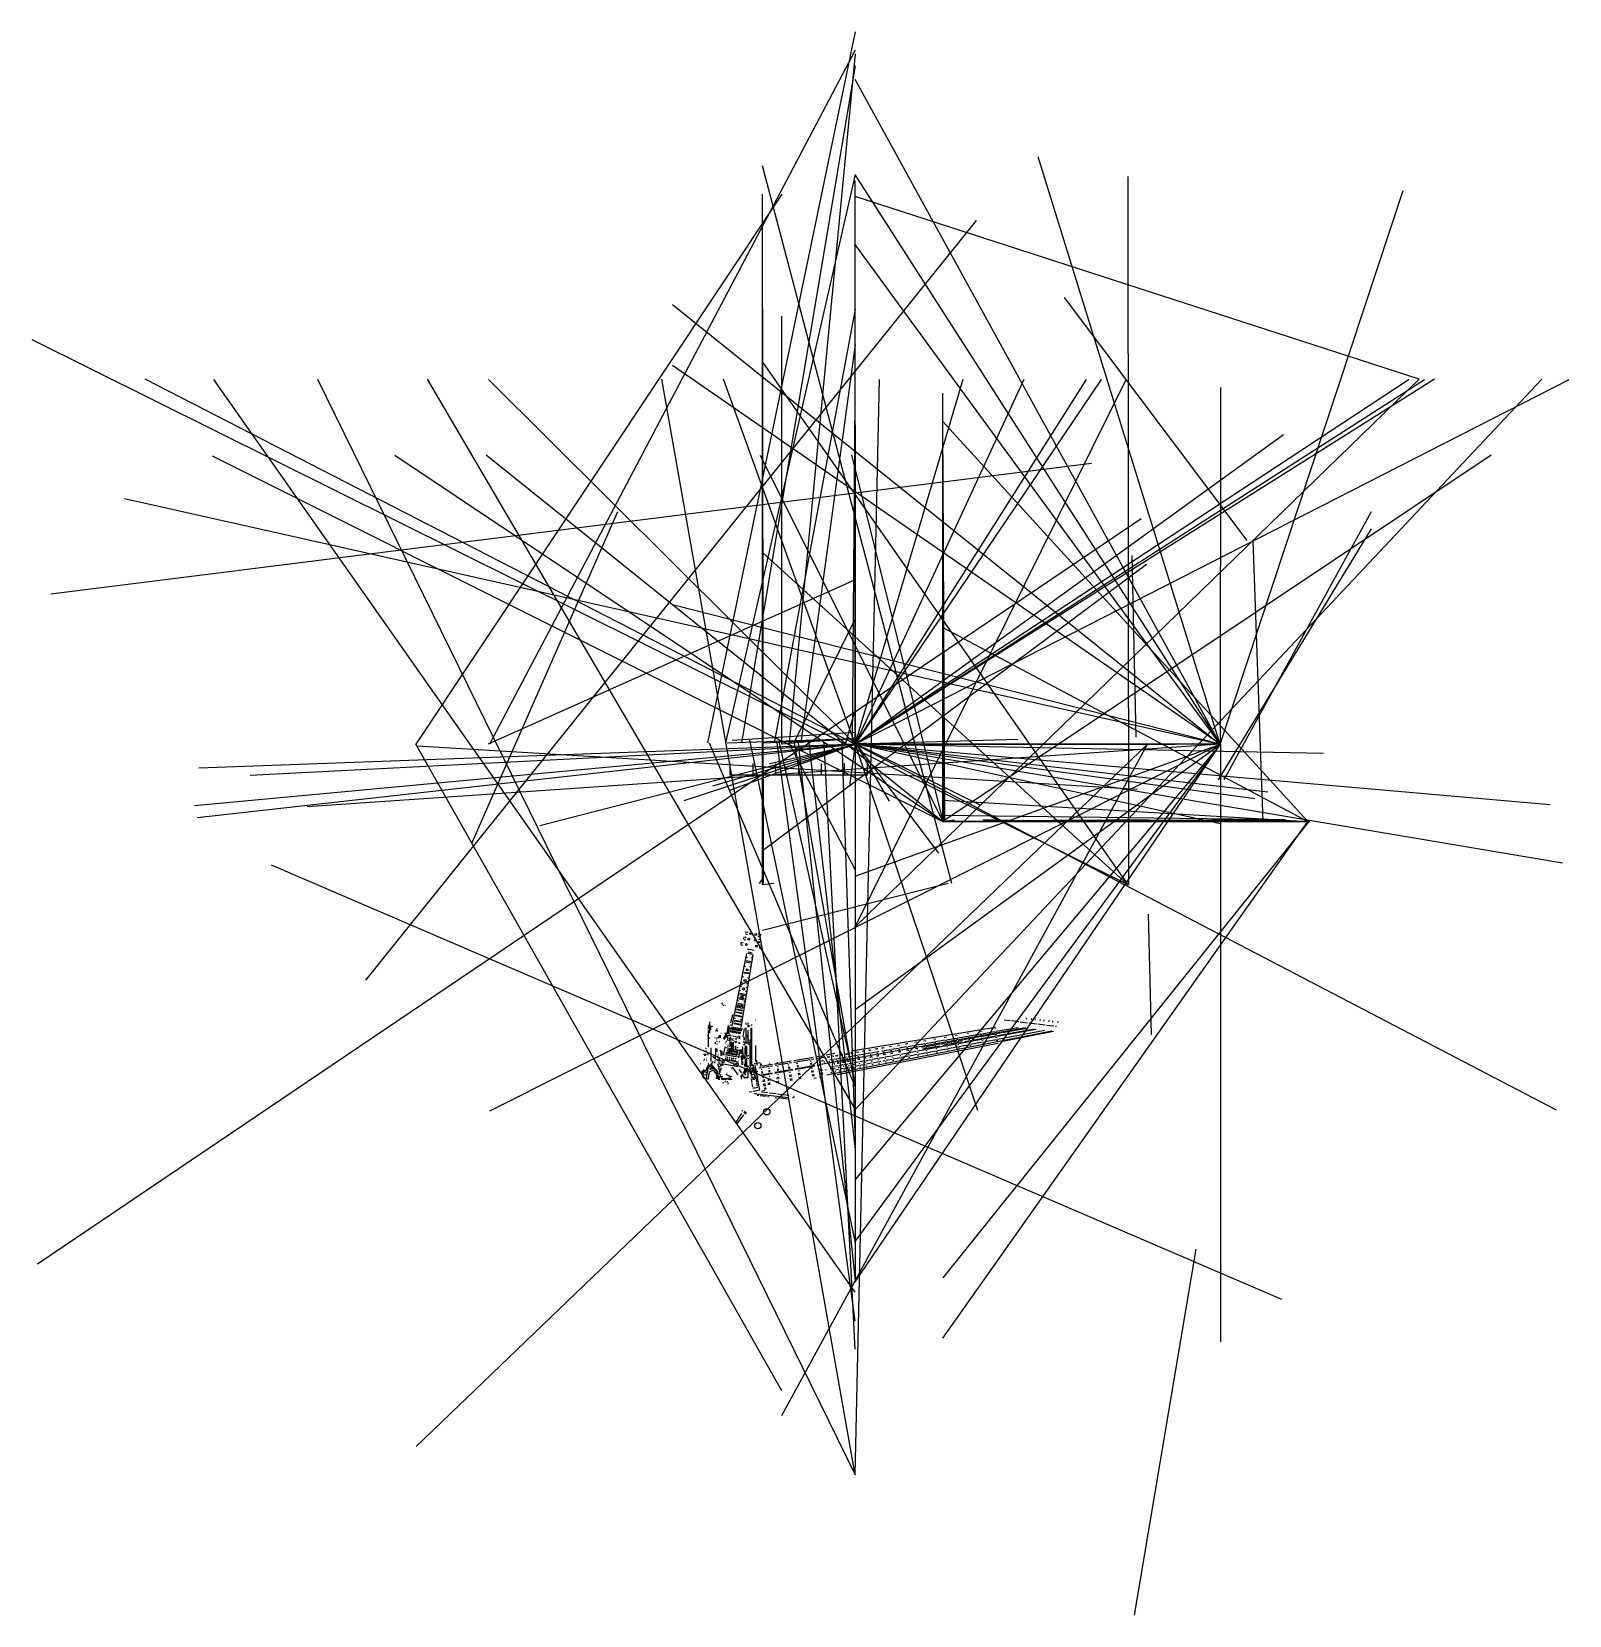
# Model space of a CAD drawing. Header units: metres. Extents: x -61 to 73, y -47 to 92.
import ezdxf

# ---------------------------------------------------------------- set-up
doc = ezdxf.new("R2010")
doc.units = ezdxf.units.M

msp = doc.modelspace()

# ---------------------------------------------------------------- linework, layer by layer
at = {"layer": 'MCD_Layer_0'}
for p, q in [((10.9375, 92.125), (-1.984375, 29.810547)), ((10.9375, 90.503906), (-21.105469, 29.6875)), ((10.9375, 90.1875), (5.164062, 29.810547)), ((10.9375, 89.125), (0.984375, 29.810547)), ((42.896484, 29.6875), (10.9375, 87.923828)), ((26.9375, 81.191406), (42.886719, 29.6875)), ((10.9375, 79.625), (-0.433594, 29.810547)), ((19.404297, 17.5), (2.8125, 80.375)), ((10.9375, 79.548828), (42.914062, 29.6875)), ((34.8125, 79.447266), (34.873047, 17.375)), ((4.5, 77.902344), (-27.544922, 29.6875)), ((2.898438, 17.5), (2.8125, 77.875)), ((10.9375, 29.6875), (10.9375, 79.070312)), ((42.916016, 29.6875), (58.9375, 78.201172)), ((2.8125, 17.375), (2.8125, 76.5625)), ((60.320312, 61.666016), (10.9375, 77.6875)), ((-31.935547, 9.035156), (21.5625, 75.587891)), ((42.898438, 29.6875), (10.9375, 73.490234)), ((10.9375, 29.6875), (10.9375, 70.6875)), ((-5.0625, 68.230469), (42.882812, 29.6875)), ((45.255859, 47.541016), (29.253906, 68.837891)), ((10.9375, 67.8125), (3.84375, 29.810547)), ((4.5, 29.6875), (4.5, 67.197266)), ((-61.1875, 65.150391), (34.875, 17.375)), ((10.9375, 64.6875), (6.171875, 29.810547)), ((42.914062, 29.6875), (-5.0625, 62.880859)), ((2.8125, 63.162109), (34.808594, 17.375)), ((10.9375, 29.6875), (-51.246094, 61.685547)), ((10.9375, -18.3125), (-45.234375, 61.642578)), ((-36.158203, 61.673828), (10.9375, -34.3125)), ((-26.564453, 61.671875), (10.9375, -2.3125)), ((-21.179688, 61.660156), (10.9375, 29.6875)), ((10.9375, -34.3125), (-6.007812, 61.6875)), ((10.9375, 29.6875), (-0.605469, 61.669922)), ((71.074219, 61.667969), (10.9375, -2.3125)), ((10.9375, 29.6875), (20.378906, 61.667969)), ((61.673828, 61.666016), (10.9375, 29.6875)), ((60.320312, 61.666016), (10.9375, 13.6875)), ((10.9375, 29.6875), (73.480469, 61.664062)), ((10.9375, 29.6875), (60.798828, 61.664062)), ((32.486328, 61.664062), (10.9375, 29.6875)), ((25.710938, 61.662109), (10.9375, 29.6875)), ((10.9375, -34.3125), (13.054688, 61.65625)), ((10.9375, 13.6875), (34.677734, 61.646484)), ((59.451172, 61.646484), (10.9375, 29.6875)), ((31.179688, 61.636719), (10.9375, 29.6875)), ((10.693359, 29.810547), (10.9375, 59.9375)), ((18.625, 22.9375), (18.625, 60.449219)), ((18.625, 22.9375), (18.625, 60.447266)), ((42.9375, 60.960938), (42.916016, 29.6875)), ((10.9375, 29.6875), (10.9375, 57.691406)), ((10.9375, 57.691406), (10.9375, 29.6875)), ((18.625, 57.957031), (50.580078, 22.9375)), ((10.9375, 29.6875), (48.449219, 56.818359)), ((31.630859, 54.287109), (-59.498047, 42.855469)), ((-45.375, 54.949219), (18.625, 22.9375)), ((-29.375, 55.035156), (18.625, 22.9375)), ((-21.375, 55.056641), (18.625, 22.9375)), ((2.625, 55.009766), (18.625, 22.9375)), ((10.625, 55.042969), (18.625, 22.9375)), ((18.625, 22.9375), (18.625, 55.054688)), ((18.625, 55.054688), (18.625, 22.9375)), ((18.625, 22.9375), (18.625, 55.052734)), ((18.625, 55.052734), (18.625, 22.9375)), ((66.625, 55.033203), (18.625, 22.9375)), ((18.625, 22.9375), (18.625, 55.011719)), ((18.625, 54.992188), (18.625, 22.9375)), ((18.625, 22.9375), (18.625, 54.953125)), ((18.625, 54.90625), (18.625, 22.9375)), ((18.625, 54.90625), (18.626953, 22.9375)), ((18.625, 22.9375), (18.625, 52.9375)), ((18.625, 52.9375), (18.75, 22.9375)), ((18.75, 22.9375), (18.625, 52.9375)), ((18.625, 22.9375), (18.625, 52.4375)), ((18.625, 52.4375), (18.75, 22.9375)), ((18.75, 22.9375), (18.625, 52.4375)), ((-53.0625, 51.236328), (42.914062, 29.6875)), ((-9.882812, 50.056641), (-22.646484, 21.052734)), ((18.625, 22.9375), (18.625, 50.941406)), ((18.625, 50.941406), (18.625, 22.9375)), ((56.136719, 50.068359), (43.224609, 26.564453)), ((-60.6875, -15.833984), (35.984375, 49.480469)), ((56.136719, 48.568359), (42.734375, 26.564453)), ((45.755859, 47.537109), (46.628906, 22.9375)), ((2.8125, 46.505859), (34.810547, 17.375)), ((35.537109, 30.314453), (35.1875, 46.220703)), ((2.8125, 20.375), (36.458984, 45.474609)), ((2.8125, 17.375), (2.8125, 45.378906)), ((10.9375, 44.09375), (-21.197266, 29.6875)), ((42.910156, 29.6875), (-5.0625, 41.917969)), ((18.625, 42.9375), (18.75, 22.9375)), ((10.9375, 40.6875), (5.566406, 29.810547)), ((10.9375, 29.6875), (10.9375, 40.3125)), ((18.625, 39.9375), (50.576172, 22.9375)), ((18.625, 22.9375), (18.625, 38.9375)), ((18.75, 22.9375), (18.625, 38.9375)), ((10.128906, 29.810547), (10.9375, 32.6875)), ((0.173828, 30.060547), (10.9375, 30.75)), ((10.9375, 29.6875), (10.9375, 30.6875)), ((10.9375, 30.6875), (11.046875, 29.6875)), ((10.9375, 30.6875), (10.9375, 29.6875)), ((18.625, 30.9375), (18.75, 22.9375)), ((11.060547, 29.6875), (-46.9375, 24.308594)), ((11.060547, 29.6875), (-46.6875, 23.244141)), ((11.060547, 29.6875), (-46.5625, 27.595703)), ((-42.0625, 26.980469), (11.060547, 29.6875)), ((42.910156, 29.6875), (-37.0625, 24.214844)), ((4.5, -26.957031), (-27.542969, 29.6875)), ((-27.5, -31.818359), (36.533203, 29.6875)), ((-27.412109, 29.541016), (35.667969, 25.755859)), ((-21.0625, -2.421875), (42.908203, 29.6875)), ((11.060547, 29.6875), (-16.6875, 22.560547)), ((11.060547, 29.6875), (-4.0625, 24.722656)), ((-1.861328, 29.810547), (10.9375, -0.3125)), ((11.060547, 29.6875), (-1.5625, 26.015625)), ((-0.283203, 29.810547), (10.9375, 30.1875)), ((10.9375, 29.6875), (-0.0625, 25.640625)), ((1.675781, 30.060547), (10.9375, -14)), ((2.945312, 29.810547), (10.9375, 30.1875)), ((3.4375, 28.003906), (11.060547, 29.6875)), ((10.9375, -20.8125), (4.107422, 29.810547)), ((10.9375, 0.0625), (4.310547, 29.810547)), ((5.5, 29.796875), (4.5, 29.6875)), ((4.5, 29.691406), (4.5, 29.6875)), ((4.5, 29.689453), (4.5, 29.6875)), ((4.5, -29.103516), (36.533203, 29.6875)), ((5.130859, 29.810547), (10.9375, 30.1875)), ((5.130859, 29.810547), (10.9375, 18.6875)), ((10.9375, -0.3125), (5.628906, 29.810547)), ((5.947266, 29.810547), (10.9375, -17.3125)), ((6.890625, 29.810547), (10.9375, -5.8125)), ((10.9375, -23.3125), (8.230469, 29.810547)), ((10.9375, -4.3125), (9.787109, 29.810547)), ((10.9375, 29.6875), (10.4375, 26.039062)), ((10.9375, 30.1875), (10.9375, 29.6875)), ((11.9375, 29.796875), (10.9375, 29.6875)), ((10.9375, 29.6875), (11.9375, 29.796875)), ((10.9375, 29.691406), (10.9375, 29.6875)), ((10.9375, 29.6875), (10.9375, 29.691406)), ((10.9375, 29.689453), (10.9375, 29.6875)), ((42.898438, 29.6875), (10.9375, 29.689453)), ((42.908203, 29.6875), (10.9375, 29.689453)), ((42.892578, 29.6875), (10.9375, 29.689453)), ((10.9375, 29.6875), (10.9375, -17.3125)), ((10.9375, 29.6875), (10.9375, 29.6875)), ((10.9375, 29.6875), (10.941406, 29.6875)), ((10.9375, 29.6875), (72.320312, -2.349609)), ((10.9375, 29.6875), (21.636719, -2.359375)), ((10.9375, 29.6875), (10.939453, 29.6875)), ((38.941406, 29.6875), (10.9375, 29.6875)), ((11.9375, 29.6875), (10.9375, 29.6875)), ((11.4375, 29.6875), (10.9375, 29.6875)), ((11.046875, 29.6875), (10.9375, 29.6875)), ((10.941406, 29.6875), (10.9375, 29.6875)), ((10.939453, 29.6875), (10.9375, 29.6875)), ((10.9375, 29.6875), (38.941406, 29.6875)), ((10.9375, 29.6875), (11.9375, 29.6875)), ((10.9375, -13.861328), (42.921875, 29.6875)), ((10.9375, 18.144531), (42.919922, 29.6875)), ((10.9375, 29.6875), (10.9375, 18.6875)), ((10.9375, 29.6875), (10.9375, -16.841797)), ((42.919922, 29.6875), (10.9375, -8.445312)), ((10.9375, 6.462891), (42.927734, 29.6875)), ((10.9375, -17.408203), (42.923828, 29.6875)), ((45.9375, 24.921875), (11.060547, 29.6875)), ((71.8125, 24.384766), (11.060547, 29.6875)), ((42.9375, 22.728516), (11.060547, 29.6875)), ((18.25, 20.166016), (11.060547, 29.6875)), ((11.060547, 29.6875), (11.4375, 29.6875)), ((21.9375, 24.316406), (11.060547, 29.6875)), ((47.0625, 25.482422), (11.060547, 29.6875)), ((72.875, 19.279297), (11.060547, 29.6875)), ((51.9375, 28.878906), (11.060547, 29.6875)), ((13.9375, 24.697266), (11.060547, 29.6875)), ((25.1875, 30.121094), (11.0625, 29.6875)), ((42.929688, 29.6875), (42.9375, -22.671875)), ((42.931641, 29.6875), (42.9375, 5.835938)), ((0, 27), (0, 28)), ((2, 27), (2, 28)), ((4, 27), (4, 28)), ((6, 27), (6, 28)), ((8, 27), (8, 28)), ((10, 27), (10, 28)), ((12, 27), (12, 28)), ((12, 27), (0, 27)), ((18.625, 22.9375), (18.625, 26.4375)), ((18.625, 24.78125), (50.580078, 22.9375)), ((18.625, 22.9375), (18.625, 23.9375)), ((18.625, 23.9375), (18.734375, 22.9375)), ((18.625, 23.9375), (18.625, 22.9375)), ((48.625, 23.0625), (18.625, 23.4375)), ((18.625, 23.4375), (18.625, 22.9375)), ((18.625, 23.0625), (18.625, 22.9375)), ((48.125, 23.0625), (18.625, 22.9375)), ((18.625, 22.9375), (30.625, 23.0625)), ((18.625, 22.9375), (48.125, 23.0625)), ((18.625, 22.9375), (48.625, 23.0625)), ((36.625, 23.0625), (18.625, 22.9375)), ((18.625, 22.9375), (38.625, 23.0625)), ((19.625, 23.046875), (18.625, 22.9375)), ((18.625, 22.9375), (19.625, 23.046875)), ((18.625, 22.941406), (18.625, 22.9375)), ((18.625, 22.9375), (18.625, 22.941406)), ((18.625, 22.939453), (18.625, 22.9375)), ((18.625, 22.9375), (18.625, 22.939453)), ((50.59375, 22.939453), (18.625, 22.9375)), ((50.742188, 22.9375), (18.625, 22.939453)), ((18.625, -22.328125), (50.574219, 22.9375)), ((18.625, 22.9375), (18.625, 22.9375)), ((50.660156, 22.9375), (18.625, -17.0625)), ((50.744141, 22.9375), (18.625, 22.9375)), ((50.59375, 22.9375), (18.625, 22.9375)), ((18.625, 22.9375), (19.625, 22.9375)), ((18.75, 22.9375), (18.625, 22.9375)), ((18.625, 22.9375), (50.59375, 22.9375)), ((18.625, 22.9375), (50.740234, 22.9375)), ((18.625, 22.9375), (50.742188, 22.9375)), ((18.625, 22.9375), (18.628906, 22.9375)), ((18.625, 22.9375), (18.626953, 22.9375)), ((46.628906, 22.9375), (18.625, 22.9375)), ((19.625, 22.9375), (18.625, 22.9375)), ((19.125, 22.9375), (18.625, 22.9375)), ((50.664062, 22.9375), (18.625, 22.9375)), ((50.740234, 22.9375), (18.625, 22.9375)), ((18.734375, 22.9375), (18.625, 22.9375)), ((18.628906, 22.9375), (18.625, 22.9375)), ((18.626953, 22.9375), (18.625, 22.9375)), ((18.625, 22.9375), (46.628906, 22.9375)), ((18.625, 22.9375), (50.691406, 22.9375)), ((50.703125, 22.9375), (18.625, 22.9375)), ((50.742188, 22.9375), (18.625, 22.9375)), ((18.755859, 22.9375), (18.625, 22.9375)), ((18.75, 22.9375), (19.125, 22.9375)), ((28.138672, 22.9375), (22.125, 23.066406)), ((48.3125, -18.951172), (-40.1875, 19.091797)), ((2.8125, 17.375), (2.8125, 18.375)), ((2.550781, 17.498047), (2.8125, 17.875)), ((19.089844, 17.5), (2.8125, 13.375)), ((3.8125, 17.484375), (2.8125, 17.375)), ((2.8125, 17.378906), (2.8125, 17.375)), ((2.8125, 17.376953), (2.8125, 17.375)), ((2.8125, 17.375), (2.8125, 17.375)), ((36.587891, 14.818359), (36.851562, 4.228516)), ((1.192999, 12.816), (1.16, 12.622)), ((1.199301, 12.5467), (1.349401, 12.5762)), ((1.3818, 12.721001), (1.3001, 12.791401)), ((1.358603, 13.2957), (1.325602, 13.1017)), ((1.364901, 13.026402), (1.515001, 13.055901)), ((1.547401, 13.200699), (1.4657, 13.271099)), ((2.436602, 12.9058), (2.5697, 12.8302)), ((2.551702, 13.0942), (2.451902, 13.0534)), ((2.556501, 12.5868), (2.456701, 12.546001)), ((2.630798, 12.8892), (2.661098, 13.083599)), ((2.635601, 12.381701), (2.665899, 12.5762)), ((1.423601, 11.360699), (0.1392, 5.0198)), ((0.9505, 12.3563), (0.9175, 12.1623)), ((0.956402, 4.8757), (2.0058, 11.2659)), ((0.9568, 12.087), (1.106901, 12.116501)), ((1.139301, 12.261299), (1.057602, 12.331699)), ((2.079, 11.6348), (1.4685, 11.7425)), ((1.541702, 11.381701), (1.905102, 11.312698)), ((1.919102, 11.398201), (1.559002, 11.466599)), ((2.441502, 12.398399), (2.574501, 12.3228)), ((2.525602, 11.885502), (2.658602, 11.8099)), ((2.640699, 12.0739), (2.5408, 12.0331)), ((2.7197, 11.868801), (2.75, 12.063301)), ((1.204399, 9.7356), (1.631901, 9.6544)), ((1.300999, 10.206799), (1.3183, 10.291698)), ((1.3873, 10.6283), (1.779999, 10.553699)), ((1.793999, 10.639301), (1.404701, 10.7132)), ((1.4618, 10.991501), (1.4792, 11.076401)), ((1.7241, 10.2146), (1.709999, 10.129101)), ((1.854301, 11.005199), (1.840302, 10.919701)), ((0.958603, 8.535801), (0.941801, 8.450899)), ((1.021603, 8.843201), (1.0042, 8.758301)), ((1.1217, 9.331902), (1.104301, 9.247)), ((1.617798, 9.568901), (1.187099, 9.6507)), ((1.4179, 8.3605), (1.432701, 8.445801)), ((1.469601, 8.669899), (1.483799, 8.7554)), ((1.550701, 9.1623), (1.5648, 9.2477)), ((-0.765499, 6.953199), (-0.6985, 7.027802)), ((1.164499, 6.8843), (0.6506, 6.9818)), ((0.692999, 7.194099), (0.709999, 7.2791)), ((0.733799, 7.399401), (1.235201, 7.304199)), ((1.25, 7.389599), (0.7507, 7.484402)), ((0.8085, 7.777302), (1.3009, 7.6838)), ((1.315601, 7.769199), (0.825401, 7.862301)), ((0.870998, 8.092699), (0.887798, 8.1777)), ((1.214199, 7.183399), (1.2001, 7.0979)), ((1.370499, 8.086102), (1.355701, 8.000698)), ((-0.671, 6.8822), (-0.725, 6.820599)), ((-0.643398, 6.762501), (-0.5994, 6.826302)), ((-0.444798, 6.846699), (-0.493799, 6.7841)), ((0.058201, 5.274399), (0.206699, 6.0082)), ((0.3995, 5.7239), (0.3825, 5.638901)), ((0.982302, 5.7894), (0.433401, 5.8936)), ((0.450401, 5.9786), (0.9965, 5.874901)), ((1.030302, 6.077801), (0.4907, 6.1803)), ((0.507601, 6.2652), (1.044502, 6.1633)), ((1.0711, 6.323399), (0.539402, 6.4244)), ((0.556402, 6.5093), (1.085402, 6.408899)), ((0.633799, 6.8969), (1.1502, 6.7988)), ((0.939602, 5.5331), (0.9538, 5.618599)), ((1.004279, 5.826774), (0.945479, 5.791374)), ((1.020078, 5.753973), (1.062778, 5.775474)), ((23.994854, 5.558412), (24.503914, 5.494336)), ((25.932217, 5.612962), (25.947212, 5.731771)), ((26.365627, 5.679027), (26.350632, 5.560216)), ((26.701881, 5.52213), (26.716877, 5.640941)), ((27.135277, 5.588296), (27.120277, 5.469487)), ((27.471546, 5.431302), (27.486542, 5.550111)), ((-1.987022, 4.188073), (-1.950721, 4.199274)), ((-1.949396, 5.109139), (-1.917284, 5.074363)), ((-1.935572, 4.673682), (-1.935572, 3.159307)), ((-1.9355, 4.952394), (-1.9355, 4.747626)), ((-1.86782, 4.863042), (-1.81346, 5.075803)), ((-1.792821, 4.375674), (-1.792821, 5.361574)), ((-1.73102, 5.058379), (-1.77782, 4.863042)), ((-1.71014, 4.665762), (-1.71014, 4.871827)), ((-1.661396, 4.979539), (-1.538996, 4.993939)), ((-1.223121, 4.564974), (-1.286722, 4.572673)), ((-1.173822, 4.776773), (-1.219121, 4.633473)), ((-1.154922, 4.617373), (-1.141323, 4.514373)), ((-0.989132, 3.935826), (-0.989132, 4.179763)), ((-0.896108, 4.214898), (-0.896108, 3.960306)), ((-0.829921, 4.385174), (-0.793021, 4.379874)), ((-0.522822, 4.379274), (-0.363322, 4.394874)), ((-0.454122, 4.321574), (-0.359122, 4.333574)), ((-0.385556, 4.006602), (-0.385556, 4.23513)), ((-0.317804, 4.291074), (-0.352364, 4.298059)), ((-0.296492, 4.221091), (-0.296492, 3.990331)), ((-0.2824, 4.323), (-0.150499, 5.0709)), ((-0.105422, 4.363774), (-0.234822, 4.345974)), ((-0.176721, 4.114474), (-0.141622, 4.255774)), ((-0.1735, 4.3993), (-0.074299, 4.962)), ((-0.105022, 4.257073), (0.009978, 4.211073)), ((-0.076821, 4.406474), (-0.092221, 4.367574)), ((-0.086899, 4.1999), (-0.001699, 4.1838)), ((-0.003, 4.633301), (-0.031099, 4.469601)), ((0.0112, 5.0424), (0.031702, 5.143499)), ((0.054201, 4.454599), (0.082302, 4.618299)), ((0.081501, 4.167999), (0.166599, 4.151901)), ((0.117498, 4.9282), (1.107201, 4.7537)), ((0.168398, 4.6031), (0.140499, 4.439301)), ((0.225901, 4.424299), (0.2537, 4.5881)), ((0.865799, 5.0898), (0.2945, 5.1982)), ((0.3377, 4.5732), (0.310999, 4.4093)), ((0.311399, 5.283199), (0.8801, 5.1752)), ((0.9067, 5.335499), (0.343201, 5.442499)), ((0.360201, 5.527401), (0.921, 5.421)), ((0.396301, 4.394199), (0.422901, 4.558201)), ((0.437579, 4.766373), (0.467578, 4.767373)), ((0.5208, 4.541), (0.495901, 4.376699)), ((0.5812, 4.361599), (0.606201, 4.5259)), ((0.701601, 4.5091), (0.677099, 4.3447)), ((0.762499, 4.3297), (0.7871, 4.493999)), ((0.856001, 4.481899), (0.830101, 4.317799)), ((1.2047, 4.7652), (1.084301, 4.082001)), ((1.415701, 4.743299), (1.258301, 4.7596)), ((1.346909, 4.238082), (1.346909, 3.827394)), ((1.395179, 5.143274), (1.395179, 5.289774)), ((1.395179, 3.577374), (1.395179, 4.860474)), ((1.468948, 4.170331), (1.414588, 4.170331)), ((1.520179, 5.297574), (1.520179, 4.899674)), ((1.520179, 4.636774), (1.520179, 3.584374)), ((1.5367, 3.977586), (1.5367, 4.238082)), ((1.571692, 5.033107), (1.744637, 5.032747)), ((1.791436, 4.837411), (1.791436, 1.612746)), ((1.827076, 5.05017), (1.9111, 5.126706)), ((1.881435, 1.630314), (1.881435, 4.837411)), ((2.2031, 5.5327), (2.170099, 5.5238)), ((7.604599, 1.612223), (25.844044, 4.865087)), ((8.448524, 0.743774), (28.16378, 4.579467)), ((10.608769, 2.827149), (23.212784, 4.917977)), ((19.772873, 4.154647), (19.764801, 4.200441)), ((19.85725, 4.215727), (19.865219, 4.170524)), ((20.541336, 3.656013), (26.614342, 4.773557)), ((20.788807, 4.329721), (20.78186, 4.369113)), ((20.87431, 4.3844), (20.881153, 4.345599)), ((20.916489, 4.14519), (21.938137, 4.321273)), ((21.902798, 4.521681), (21.897087, 4.554081)), ((21.947964, 4.265532), (22.040321, 4.281919)), ((21.989616, 4.569484), (21.995243, 4.537576)), ((22.030579, 4.337167), (23.154121, 4.53081)), ((23.195259, 4.297509), (22.07288, 4.097268)), ((23.118786, 4.731217), (23.11441, 4.756034)), ((23.162701, 4.48216), (23.285767, 4.504064)), ((23.328068, 4.264165), (23.205124, 4.241572)), ((23.237736, 4.776462), (23.241974, 4.752431)), ((23.277309, 4.552023), (25.238434, 4.889901)), ((26.00808, 4.79917), (23.318325, 4.319412)), ((26.777744, 4.708343), (23.360626, 4.079513)), ((27.551136, 4.618271), (23.404106, 3.832916)), ((28.307529, 4.527844), (23.71796, 3.634908)), ((24.629356, 5.47858), (25.273109, 5.397534)), ((25.398041, 5.381791), (26.041992, 5.30078)), ((26.166924, 5.285035), (26.810581, 5.203975)), ((26.936237, 5.188153), (27.578854, 5.107213)), ((27.705742, 5.091304), (28.346798, 5.010598)), ((27.904942, 5.497466), (27.889942, 5.378655)), ((28.241196, 5.340571), (28.256191, 5.459382)), ((28.475567, 4.994412), (28.575581, 4.981788)), ((28.674606, 5.406638), (28.659611, 5.287827)), ((-2.144372, 3.036402), (-2.177276, 3.036402)), ((-2.177276, 2.832282), (-2.146173, 2.832282)), ((-2.043788, 2.832282), (-2.078421, 2.832282)), ((-2.07662, 3.036402), (-2.043788, 3.036402)), ((-1.895322, 4.044474), (-1.896322, 3.880973)), ((-1.71014, 3.10365), (-1.71014, 1.889658)), ((-1.364023, 4.016374), (-1.367622, 3.929474)), ((-1.311222, 2.790774), (-1.318122, 2.130173)), ((-1.300321, 3.443074), (-1.297721, 3.598374)), ((-1.263812, 2.810539), (-1.263812, 3.05001)), ((-1.236236, 3.89853), (-1.252363, 3.884562)), ((-1.252363, 3.695634), (-1.222196, 3.675906)), ((-1.222196, 3.440106), (-1.24898, 3.427938)), ((-1.229396, 3.05001), (-1.229396, 3.073986)), ((-1.150423, 3.917074), (-1.206623, 3.901774)), ((-1.203422, 2.775173), (-1.206222, 2.744374)), ((-1.168484, 3.89601), (-1.140476, 3.868938)), ((-1.16798, 3.016674), (-1.16798, 2.795203)), ((-1.140476, 3.67281), (-1.154444, 3.65373)), ((-1.154444, 3.444859), (-1.132052, 3.430531)), ((-1.113721, 4.011774), (-0.823922, 4.021874)), ((-0.989132, 3.622698), (-0.896108, 3.645163)), ((-0.864572, 2.77785), (-0.864572, 2.880306)), ((-0.79682, 2.831346), (-0.79682, 2.864682)), ((-0.722732, 2.461123), (-0.722732, 2.813634)), ((-0.481298, 3.194799), (-0.613201, 2.446899)), ((-0.470922, 4.138874), (-0.612622, 3.892474)), ((-0.446721, 4.014974), (-0.564221, 3.819874)), ((0.7764, 2.877499), (-0.405098, 3.085899)), ((-0.385556, 3.686563), (-0.296492, 3.675186)), ((-0.384221, 3.518974), (-0.380521, 3.550374)), ((-0.253, 2.794899), (-0.2271, 2.959)), ((-0.1663, 3.2346), (-0.2516, 3.249701)), ((-0.211022, 3.376173), (-0.201222, 3.383173)), ((-0.209876, 3.729763), (-0.209876, 4.070178)), ((-0.1595, 2.9471), (-0.184099, 2.782799)), ((-0.17618, 2.936394), (-0.17618, 2.807586)), ((-0.154076, 2.807586), (-0.154076, 2.640114)), ((-0.142196, 3.956131), (-0.007771, 3.882762)), ((-0.003092, 3.680082), (-0.142196, 3.767202)), ((-0.1085, 2.995578), (-0.1085, 2.807586)), ((-0.0987, 2.7677), (-0.0742, 2.9321)), ((-0.086395, 2.807586), (-0.086395, 2.671506)), ((0.0035, 3.2047), (-0.0819, 3.219799)), ((-0.059022, 3.321474), (0.025479, 3.291074)), ((-0.024764, 2.672442), (-0.024764, 2.807586)), ((-0.020156, 3.363426), (-0.020156, 3.61089)), ((-0.017821, 4.053373), (-0.018121, 3.832473)), ((0.021702, 2.9151), (-0.003201, 2.7509)), ((0.0787, 3.76965), (-0.003092, 3.804859)), ((0.009075, 2.807586), (0.009075, 3.080539)), ((0.032763, 3.922146), (0.222124, 3.862027)), ((0.098788, 3.69189), (0.0787, 3.718314)), ((0.165699, 3.1761), (0.0804, 3.1912)), ((0.082102, 2.7358), (0.107, 2.900099)), ((0.099004, 2.716075), (0.099004, 3.59865)), ((0.206699, 2.8825), (0.179998, 2.718599)), ((0.222124, 3.743227), (0.189004, 3.728611)), ((0.189004, 3.59865), (0.189004, 2.716075)), ((0.239201, 4.1381), (0.324301, 4.121901)), ((0.3382, 3.1457), (0.252901, 3.1607)), ((0.2652, 2.703499), (0.292, 2.8675)), ((0.288436, 2.716075), (0.288436, 3.589867)), ((0.304564, 3.858499), (0.304564, 3.906882)), ((0.314356, 3.698298), (0.338836, 3.780954)), ((0.3771, 2.852501), (0.349201, 2.6887)), ((0.544468, 3.661651), (0.378436, 3.61053)), ((0.404701, 4.1068), (0.489799, 4.090601)), ((0.517302, 3.1141), (0.431801, 3.1292)), ((0.434502, 2.6737), (0.4624, 2.837399)), ((0.612148, 3.946122), (0.44338, 3.913938)), ((0.446115, 3.560562), (0.612148, 3.611682)), ((0.446115, 3.280554), (0.446115, 2.953675)), ((0.456052, 3.847483), (0.544468, 3.86433)), ((0.5207, 2.658501), (0.548801, 2.822201)), ((0.559876, 2.838978), (0.534748, 2.838978)), ((0.582001, 4.073101), (0.667099, 4.056999)), ((0.6756, 3.086201), (0.593401, 3.1007)), ((0.603796, 2.887434), (0.603796, 2.838978)), ((0.6341, 2.807199), (0.606001, 2.643499)), ((0.624748, 2.838978), (0.624748, 2.659266)), ((0.74578, 4.15917), (0.74578, 3.903211)), ((0.74578, 3.58317), (0.74578, 3.433123)), ((0.7479, 4.041599), (0.821602, 4.0277)), ((0.7535, 2.2059), (0.885302, 2.9538)), ((0.760756, 2.838978), (0.785884, 2.838978)), ((0.829803, 2.838978), (0.829803, 2.922138)), ((0.834916, 3.886939), (0.834916, 4.157443)), ((0.834916, 3.436362), (0.834916, 3.571795)), ((0.850756, 2.659266), (0.850756, 2.838978)), ((0.951485, 2.957778), (0.951485, 2.576826)), ((1.073079, 3.186874), (1.073079, 2.034673)), ((1.153805, 3.580938), (1.135516, 3.571578)), ((1.135516, 3.421602), (1.167196, 3.37005)), ((1.159636, 3.961963), (1.141636, 3.955698)), ((1.141636, 3.821419), (1.153805, 3.812058)), ((1.222204, 3.33189), (1.202259, 3.319074)), ((1.221484, 3.761875), (1.221484, 3.808458)), ((1.221484, 3.575107), (1.221484, 3.687283)), ((1.722173, 3.516859), (1.221484, 3.516859)), ((1.221484, 3.404682), (1.296652, 3.368754)), ((1.226812, 3.962034), (1.226812, 4.050666)), ((1.232932, 3.820987), (1.232932, 3.949506)), ((1.259501, 3.071322), (1.259501, 2.509146)), ((1.336684, 2.435347), (1.336684, 3.268098)), ((1.414588, 3.909834), (1.397093, 3.909834)), ((1.404364, 3.25233), (1.404364, 2.367666)), ((1.487093, 3.909834), (1.468948, 3.909834)), ((1.554844, 3.813282), (1.554844, 3.977586)), ((1.575725, 3.374227), (1.722173, 3.417714)), ((1.723684, 3.744451), (1.60906, 3.778506)), ((1.722173, 3.674251), (1.722173, 3.575107)), ((1.723684, 1.638162), (1.723684, 3.347514)), ((2.240378, 1.896774), (2.240378, 3.307973)), ((23.469086, 3.464402), (9.350194, 0.717448)), ((11.628241, 2.751225), (11.611205, 2.847835)), ((11.703639, 2.863219), (11.72057, 2.7672)), ((12.182364, 2.8468), (12.165954, 2.939863)), ((12.258386, 2.955249), (12.274709, 2.862677)), ((12.771104, 2.948174), (12.755337, 3.037594)), ((12.84777, 3.052979), (12.863433, 2.964149)), ((12.89877, 2.763741), (13.013192, 2.783409)), ((13.2575, 2.825471), (13.377913, 2.846297)), ((13.342575, 3.046706), (13.327434, 3.132581)), ((13.419884, 3.147866), (13.434922, 3.062582)), ((13.47026, 2.862174), (14.024399, 2.95765)), ((13.989061, 3.158058), (13.974631, 3.239895)), ((14.042389, 2.855623), (14.134648, 2.871993)), ((14.067064, 3.255279), (14.081408, 3.173935)), ((14.116745, 2.973527), (14.728628, 3.078982)), ((14.693292, 3.279389), (14.679626, 3.356893)), ((14.74589, 2.981091), (14.838148, 2.997461)), ((14.772075, 3.372178), (14.785637, 3.295266)), ((14.796491, 2.694118), (14.778448, 2.79644)), ((14.820974, 3.094859), (15.44438, 3.202344)), ((14.870708, 2.812809), (14.888645, 2.71108)), ((15.409042, 3.402754), (15.396349, 3.474742)), ((15.460912, 3.108591), (15.553153, 3.125058)), ((15.488626, 3.491014), (15.50139, 3.41863)), ((15.510818, 2.825557), (15.49347, 2.92394)), ((15.536726, 3.218222), (16.217896, 3.335588)), ((15.585713, 2.940408), (15.602973, 2.842517)), ((16.315331, 2.783012), (15.635533, 2.657865)), ((16.182556, 3.535996), (16.17054, 3.604145)), ((16.233627, 3.246364), (16.325871, 3.262832)), ((16.262974, 3.61953), (16.274887, 3.551972)), ((16.282768, 2.967664), (16.266186, 3.061713)), ((16.310223, 3.351563), (17.025993, 3.474828)), ((16.358429, 3.078181), (16.374924, 2.984623)), ((17.121811, 2.931412), (16.407486, 2.799973)), ((16.749554, 3.14796), (17.073452, 3.205681)), ((18.354202, 3.253508), (16.841171, 2.975041)), ((16.990654, 3.675237), (16.979523, 3.738362)), ((17.04089, 3.390331), (17.133133, 3.406798)), ((17.071957, 3.753747), (17.082985, 3.691213)), ((17.089252, 3.116062), (17.181408, 3.133022)), ((17.11832, 3.490804), (17.880215, 3.621999)), ((17.233223, 2.839156), (17.141155, 2.821704)), ((17.165691, 3.222148), (17.926788, 3.357872)), ((17.974316, 3.08833), (17.213966, 2.948372)), ((18.022728, 2.813767), (17.263073, 2.669868)), ((17.844875, 3.822407), (17.834839, 3.879328)), ((17.894226, 3.542524), (17.986568, 3.55901)), ((17.927216, 3.895616), (17.937305, 3.8384)), ((17.941757, 3.272982), (18.034008, 3.28996)), ((17.972641, 3.637991), (18.826862, 3.785161)), ((18.085045, 3.000525), (17.992878, 2.983054)), ((18.019127, 3.374357), (18.398354, 3.441936)), ((18.919086, 3.26213), (18.066566, 3.105308)), ((18.966633, 2.992489), (18.114895, 2.831237)), ((18.469719, 3.454722), (18.872463, 3.526549)), ((20.306671, 3.612809), (18.576672, 3.294461)), ((18.791527, 3.985569), (18.782375, 4.037469)), ((18.839905, 3.711202), (18.932243, 3.727687)), ((18.874924, 4.052772), (18.883968, 4.001464)), ((18.886528, 3.44678), (18.978783, 3.463758)), ((18.919308, 3.801055), (19.808212, 3.954239)), ((19.02895, 3.179248), (18.936783, 3.161777)), ((18.964802, 3.543035), (19.852806, 3.70134)), ((19.076927, 2.907145), (18.984848, 2.889183)), ((19.898476, 3.442337), (19.011341, 3.279107)), ((19.945118, 3.177816), (19.0588, 3.009959)), ((19.820244, 3.885992), (19.912487, 3.902459)), ((19.865898, 3.627086), (19.958054, 3.644046)), ((19.900558, 3.970116), (20.824142, 4.129313)), ((20.007336, 3.364558), (19.915268, 3.347104)), ((19.945045, 3.717807), (20.376038, 3.794717)), ((20.054462, 3.09728), (19.962463, 3.079433)), ((20.912376, 3.628933), (19.990631, 3.459296)), ((20.958096, 3.369633), (20.037186, 3.19527)), ((20.867695, 3.882323), (20.413166, 3.801264)), ((20.835136, 4.066976), (20.92738, 4.083443)), ((20.97197, 3.830544), (20.879814, 3.813583)), ((21.020313, 3.556375), (20.928246, 3.538921)), ((21.980522, 4.08088), (20.959938, 3.89879)), ((21.06654, 3.294217), (20.97456, 3.276273)), ((22.024128, 3.833596), (21.004528, 3.645893)), ((22.06884, 3.580008), (21.050163, 3.387085)), ((22.08382, 4.035225), (21.99157, 4.018248)), ((22.131157, 3.766767), (22.03899, 3.749296)), ((22.176411, 3.510124), (22.084312, 3.492261)), ((23.237682, 4.056919), (22.116379, 3.850574)), ((23.281284, 3.809634), (22.161007, 3.597478)), ((23.374256, 4.002205), (23.251434, 3.978923)), ((23.418415, 3.751768), (23.295696, 3.727895)), ((-2.618322, 1.731174), (-2.578422, 1.732574)), ((-2.535322, 1.740773), (-2.509523, 1.764973)), ((-2.146173, 2.51217), (-2.358141, 2.51217)), ((-2.358141, 2.016162), (-2.298451, 2.016162)), ((-2.290388, 2.444418), (-2.1407, 2.444418)), ((-2.2307, 2.083914), (-2.290388, 2.083914)), ((-2.1407, 1.101114), (-1.86782, 1.657386)), ((-1.987722, 2.583673), (-2.080822, 2.480374)), ((-2.078421, 2.12481), (-2.046452, 2.12481)), ((-2.046452, 1.956114), (-2.078421, 1.956114)), ((-2.069522, 1.199973), (-1.480422, 1.904373)), ((-1.881428, 1.425258), (-2.015491, 1.152018)), ((-1.901823, 2.606673), (-1.971822, 2.604273)), ((-1.954822, 2.501473), (-1.934822, 2.502173)), ((-1.935572, 1.724922), (-1.935572, 1.673082)), ((-1.734521, 2.592573), (-1.824823, 2.599373)), ((-1.77782, 1.638378), (-1.072076, 0.834498)), ((-1.530572, 1.220346), (-1.776164, 1.500067)), ((-1.71014, 1.663866), (-1.09886, 0.967555)), ((-1.345521, 2.149173), (-1.526123, 2.352973)), ((-1.427322, 1.817774), (-1.324022, 1.821373)), ((-1.390222, 1.950573), (-1.300521, 1.950573)), ((-1.263812, 2.08665), (-1.16798, 2.073906)), ((-1.130972, 2.262762), (-1.102172, 2.262762)), ((-0.901622, 0.902774), (-1.107122, 1.695774)), ((-1.102316, 1.97541), (-1.102316, 2.081178)), ((-1.102172, 2.480706), (-1.049684, 2.480706)), ((-1.082422, 2.351773), (-1.097322, 2.301273)), ((-1.069268, 1.930482), (-1.069268, 1.97541)), ((-1.066822, 2.192273), (-1.022321, 2.253874)), ((-1.049684, 2.261034), (-1.035788, 2.261034)), ((-1.035788, 2.07981), (-1.015484, 2.07981)), ((-1.022321, 2.253874), (-0.983922, 2.205173)), ((-0.965084, 1.380834), (-1.021964, 1.425042)), ((-0.854708, 1.956474), (-0.990067, 1.956474)), ((-0.976321, 2.178773), (-0.963422, 1.999074)), ((-0.974721, 1.751873), (-0.965421, 1.865574)), ((-0.965516, 2.027107), (-0.799844, 2.027107)), ((-0.914972, 1.427562), (-0.936572, 1.444338)), ((-0.916267, 1.636362), (-0.87422, 1.636362)), ((-0.915421, 1.677274), (-0.902522, 1.784374)), ((-0.857372, 1.458738), (-0.883796, 1.475586)), ((-0.876595, 1.564363), (-0.814172, 1.537938)), ((-0.818924, 1.605618), (-0.609332, 1.605618)), ((-0.790483, 2.396106), (-0.790483, 2.760139)), ((-0.7742, 1.713699), (0.653999, 1.4619)), ((0.719101, 1.8312), (-0.709101, 2.083)), ((-0.673052, 2.027107), (-0.511772, 2.027107)), ((-0.504299, 2.5231), (0.485401, 2.3486)), ((-0.371901, 2.118999), (-0.454397, 2.1335)), ((-0.4275, 2.318699), (-0.342699, 2.303699)), ((-0.24638, 2.591082), (-0.39722, 2.57733)), ((-0.2174, 2.0918), (-0.3029, 2.1068)), ((-0.275099, 2.2918), (-0.189699, 2.2768)), ((-0.119444, 2.570778), (-0.26618, 2.566746)), ((-0.036699, 2.0599), (-0.122002, 2.0749)), ((-0.0938, 2.2598), (-0.008499, 2.2448)), ((-0.024764, 2.604186), (-0.091724, 2.603178)), ((0.052478, 1.754373), (0.069879, 1.828373)), ((0.090302, 2.2224), (0.0611, 2.0426)), ((0.146301, 2.027599), (0.1756, 2.2073)), ((0.166478, 1.831774), (0.165879, 1.848373)), ((0.3155, 1.9978), (0.230101, 2.0128)), ((0.261499, 2.1972), (0.346901, 2.1821)), ((0.282979, 1.649073), (0.294978, 1.589473)), ((0.323279, 1.830573), (0.367978, 1.888873)), ((0.399379, 1.563073), (0.325879, 1.660574)), ((0.4869, 1.9676), (0.401501, 1.9826)), ((0.433201, 2.1669), (0.518501, 2.1519)), ((0.485401, 2.3486), (0.677198, 2.3148)), ((0.534748, 2.659266), (0.559876, 2.659266)), ((0.603796, 2.659266), (0.603796, 2.598714)), ((0.616078, 1.563973), (0.638879, 1.581474)), ((0.666148, 2.576826), (0.785884, 2.576826)), ((0.785884, 2.659266), (0.760756, 2.659266)), ((0.829803, 2.576826), (0.829803, 2.659266)), ((0.991078, 2.357074), (1.005179, 1.597574)), ((1.019164, 2.576826), (1.19182, 2.576826)), ((1.102979, 1.603473), (1.091079, 1.911273)), ((1.244452, 2.125314), (1.244452, 2.361763)), ((1.252679, 1.482774), (1.268279, 1.513374)), ((1.257547, 1.458027), (1.522856, 1.504807)), ((1.278878, 1.543773), (1.274077, 1.680274)), ((1.289597, 2.361763), (1.289597, 2.435347)), ((1.314652, 2.277523), (1.314652, 2.192994)), ((1.336684, 1.524978), (1.336684, 2.125314)), ((1.36318, 2.367666), (1.36318, 2.277523)), ((1.404364, 2.192994), (1.404364, 1.505322)), ((1.539364, 2.367666), (1.494364, 2.367666)), ((1.494364, 2.192994), (1.539364, 2.192994)), ((1.600996, 1.39581), (1.494364, 1.513818)), ((1.562116, 2.435347), (1.606899, 2.435347)), ((1.606899, 2.125314), (1.562116, 2.125314)), ((1.562116, 1.53981), (1.600276, 1.497546)), ((1.615131, 1.521078), (2.05731, 1.599047)), ((1.661764, 1.328634), (1.789781, 1.474434)), ((2.400557, 0.531018), (1.949188, 1.64349)), ((2.600805, 1.790024), (2.095401, 1.700908)), ((2.577562, -0.631601), (2.180411, 1.620752)), ((2.302101, 2.0282), (2.326, 1.5826)), ((3.700285, 1.646771), (2.578855, 1.460711)), ((2.617076, 1.697748), (2.640309, 1.565981)), ((2.732742, 1.581365), (2.709352, 1.714019)), ((2.768097, 1.380858), (3.375126, 1.481598)), ((3.388328, 1.690057), (3.490921, 1.707132)), ((3.469151, 1.497162), (3.691116, 1.534065)), ((5.326934, 1.916636), (3.882213, 1.676921)), ((3.927313, 1.573176), (4.138935, 1.608256)), ((4.064907, 1.80235), (4.167519, 1.819325)), ((4.136378, 1.460365), (4.230398, 1.476538)), ((4.232945, 1.623919), (5.035034, 1.75692)), ((5.059293, 1.619344), (5.15172, 1.635336)), ((5.09463, 1.418936), (5.121841, 1.264615)), ((5.127565, 1.772323), (5.350925, 1.809372)), ((5.21418, 1.2811), (5.187057, 1.434928)), ((7.256066, 2.236689), (5.549803, 1.953597)), ((5.561663, 1.844296), (5.786303, 1.881572)), ((5.674247, 1.267991), (7.3769, 1.571566)), ((5.809728, 1.748721), (5.902172, 1.764614)), ((5.845065, 1.548311), (5.871512, 1.398326)), ((5.878834, 1.896974), (6.97088, 2.078055)), ((5.963852, 1.414811), (5.93751, 1.564206)), ((7.086112, 1.424538), (5.996411, 1.23016)), ((6.993002, 1.952592), (7.085447, 1.968486)), ((7.028339, 1.752184), (7.053554, 1.609188)), ((7.063411, 2.093458), (7.300593, 2.132741)), ((7.145894, 1.625673), (7.120784, 1.768078)), ((7.397405, 1.480036), (7.178453, 1.441023)), ((7.483292, 2.163127), (7.722148, 2.202706)), ((8.227641, 2.397849), (7.491967, 2.275745)), ((7.835783, 1.558248), (7.617045, 1.519171)), ((7.743455, 2.08187), (7.835898, 2.097765)), ((7.778792, 1.881462), (7.803225, 1.742899)), ((7.814696, 2.21801), (8.188895, 2.280132)), ((7.952816, 1.434693), (7.860563, 1.417716)), ((8.186626, 1.951724), (7.871236, 1.897357)), ((7.895564, 1.759384), (7.871236, 1.897357)), ((8.28656, 1.829022), (8.194574, 1.8126)), ((9.166688, 2.588001), (8.384839, 2.458264)), ((8.557363, 2.222135), (8.536959, 2.337849)), ((8.616299, 1.88789), (8.708541, 1.904358)), ((8.629392, 2.353233), (8.649709, 2.238011)), ((8.672838, 1.567237), (8.648857, 1.703239)), ((8.685046, 2.037603), (8.939005, 2.081367)), ((9.051007, 1.446167), (8.797552, 1.399547)), ((8.903667, 2.281775), (8.883628, 2.395423)), ((8.962238, 1.9496), (9.05458, 1.966084)), ((8.976177, 2.410726), (8.996095, 2.297769)), ((9.031432, 2.097361), (9.319992, 2.147022)), ((9.110703, 1.647796), (9.087138, 1.781434)), ((9.431231, 1.516154), (9.143262, 1.463144)), ((9.284655, 2.34743), (9.26505, 2.458615)), ((9.342844, 2.017423), (9.435086, 2.033891)), ((9.357483, 2.474), (9.376984, 2.363406)), ((9.375403, 1.83277), (9.398672, 1.700806)), ((9.412338, 2.1629), (9.747103, 2.220608)), ((9.490828, 1.717767), (9.467646, 1.849239)), ((9.857491, 1.594565), (9.523387, 1.533114)), ((9.711766, 2.421015), (9.69263, 2.529541)), ((9.769504, 2.093568), (9.861844, 2.110052)), ((9.785161, 2.544944), (9.804193, 2.437009)), ((9.824932, 1.779217), (9.802063, 1.908916)), ((9.83953, 2.2366), (10.185835, 2.296243)), ((9.975636, 1.464707), (9.883469, 1.447238)), ((9.894403, 1.925401), (9.917185, 1.796194)), ((10.295338, 1.675221), (9.949744, 1.611543)), ((10.150497, 2.49665), (10.131847, 2.602418)), ((10.207801, 2.171663), (10.300043, 2.188131)), ((10.22428, 2.617803), (10.242844, 2.512527)), ((10.262778, 1.859873), (10.24036, 1.987013)), ((10.278181, 2.312119), (10.636106, 2.373809)), ((10.413002, 1.547514), (10.320933, 1.530063)), ((10.332603, 2.00348), (10.354934, 1.876834)), ((10.744705, 1.75791), (10.387492, 1.692182)), ((10.799734, 1.445825), (10.442852, 1.378225)), ((10.600768, 2.574218), (10.582604, 2.677227)), ((10.657603, 2.251889), (10.749846, 2.268357)), ((10.675056, 2.692513), (10.693114, 2.590094)), ((10.712146, 1.942561), (10.690163, 2.067238)), ((10.728452, 2.389687), (11.132501, 2.459306)), ((10.861953, 1.632566), (10.769884, 1.615113)), ((10.782404, 2.083707), (10.804301, 1.959521)), ((11.24011, 1.849021), (10.836861, 1.77487)), ((11.294671, 1.539594), (10.891803, 1.463277)), ((11.097163, 2.659716), (11.079538, 2.759671)), ((11.153478, 2.340341), (11.245719, 2.356809)), ((11.171988, 2.774958), (11.189491, 2.675691)), ((11.207552, 2.033671), (11.186036, 2.15569)), ((11.224829, 2.475282), (11.663578, 2.550818)), ((11.356889, 1.726334), (11.264821, 1.708881)), ((11.278277, 2.172158), (11.299706, 2.050632)), ((11.411657, 1.415727), (11.319659, 1.39788)), ((11.770128, 1.946538), (11.332265, 1.865979)), ((11.824203, 1.63987), (11.386739, 1.557046)), ((11.683999, 2.435003), (11.776241, 2.451471)), ((11.73757, 2.13119), (11.716558, 2.250353)), ((11.755907, 2.566792), (12.217718, 2.646294)), ((11.886421, 1.826611), (11.794353, 1.809158)), ((11.8088, 2.26682), (11.829724, 2.14815)), ((11.940721, 1.518661), (11.848722, 1.500814)), ((12.323157, 2.048318), (11.862284, 1.963498)), ((12.376728, 1.744504), (11.916271, 1.657321)), ((12.237566, 2.533729), (12.329807, 2.550197)), ((12.290598, 2.232968), (12.270124, 2.349078)), ((12.310046, 2.662269), (12.806441, 2.747766)), ((12.438945, 1.931245), (12.346877, 1.913793)), ((12.362366, 2.365545), (12.382752, 2.249928)), ((12.492759, 1.626054), (12.400761, 1.608207)), ((12.9107, 2.156487), (12.415312, 2.065277)), ((12.963749, 1.855628), (12.468795, 1.761956)), ((12.825699, 2.63855), (12.917941, 2.655018)), ((12.87814, 2.341138), (12.858257, 2.453898)), ((13.025968, 2.042368), (12.933899, 2.024916)), ((12.9505, 2.470366), (12.970296, 2.358097)), ((13.079243, 1.740231), (12.987261, 1.722285)), ((13.481043, 2.26142), (13.002854, 2.173447)), ((13.18463, 1.89752), (13.055818, 1.87308)), ((13.39658, 2.74043), (13.488822, 2.756898)), ((13.533554, 1.963614), (13.400506, 1.938428)), ((13.448483, 2.446071), (13.429139, 2.555779)), ((13.59579, 2.150256), (13.503704, 2.132901)), ((13.521381, 2.572248), (13.540639, 2.463031)), ((13.648561, 1.850973), (13.55658, 1.833029)), ((14.126225, 2.380158), (13.573198, 2.27838)), ((14.178146, 2.085701), (13.625622, 1.981067)), ((14.093667, 2.56481), (14.074947, 2.670973)), ((14.240382, 2.272344), (14.148314, 2.254889)), ((14.167207, 2.687343), (14.185822, 2.58177)), ((14.292581, 1.976311), (14.2006, 1.958365)), ((14.82905, 2.509467), (14.218381, 2.39712)), ((14.880328, 2.218653), (14.270232, 2.103055)), ((14.942545, 2.405394), (14.850478, 2.38794)), ((14.994136, 2.112808), (14.902155, 2.094864)), ((15.543378, 2.640905), (14.921204, 2.526427)), ((15.593995, 2.353833), (14.972396, 2.236106)), ((15.656232, 2.540477), (15.564145, 2.523123)), ((15.707179, 2.251534), (15.615197, 2.233589)), ((16.365253, 2.49988), (15.686082, 2.371188)), ((16.427471, 2.686622), (16.335403, 2.669168)), ((16.47776, 2.401422), (16.385777, 2.383475)), ((17.171005, 2.652415), (16.457321, 2.517333)), ((17.282803, 2.557994), (17.190804, 2.540148)), ((18.133873, 2.723597), (18.041779, 2.705733)), ((-2.298451, 1.156698), (-2.5187, 0.96813)), ((-2.479244, 0.498978), (-2.420277, 0.547218)), ((-2.476364, 0.916219), (-2.476364, 0.73305)), ((-2.396732, 0.73305), (-2.46146, 0.601002)), ((-2.424452, 0.959706), (-2.2307, 1.12545)), ((-2.408611, 0.897786), (-2.39162, 0.919458)), ((-2.313787, 0.800802), (-2.408611, 0.800802)), ((-2.39666, 0.55125), (-2.40062, 0.571338)), ((-2.321924, 0.50301), (-2.345541, 0.434682)), ((-2.340644, 0.929611), (-2.313787, 0.900666)), ((-2.319763, 0.531738), (-2.333733, 0.535194)), ((-2.1551, 1.071738), (-2.314219, 0.935586)), ((-2.290521, 0.748673), (-2.180122, 0.739173)), ((-2.290244, 0.387306), (-2.253451, 0.51309)), ((-2.129522, 1.104473), (-2.129222, 1.094474)), ((-2.037308, 0.95373), (-2.126732, 0.468882)), ((-2.109722, 0.918473), (-2.104421, 0.958673)), ((-2.101121, 0.768673), (-2.096921, 0.838874)), ((-2.10038, 0.330426), (-2.067404, 0.438354)), ((-1.963436, 0.980514), (-2.056891, 1.067562)), ((-2.047604, 0.454122), (-2.056459, 0.476082)), ((-2.015491, 1.152018), (-1.944139, 1.08549)), ((-1.967972, 0.459738), (-1.985971, 0.445122)), ((-1.970564, 0.420354), (-1.957388, 0.321426)), ((-1.902812, 0.439722), (-1.813532, 0.923851)), ((-1.468291, 1.149426), (-1.873652, 0.971442)), ((-1.764069, 1.191834), (-1.734836, 1.350307)), ((-1.642532, 1.245186), (-1.764069, 1.191834)), ((-1.486508, 1.067418), (-1.182452, 0.72117)), ((-1.282747, 0.428418), (-1.044356, 0.428418)), ((-1.008721, 0.484273), (-1.209922, 0.484273)), ((-1.066322, 0.875373), (-1.207622, 0.929474)), ((-1.206522, 0.839973), (-1.032321, 0.776473)), ((-1.205423, 0.758273), (-1.202722, 0.550174)), ((-1.187924, 0.496098), (-1.105628, 0.736362)), ((-1.135923, 0.340173), (-1.151222, 0.404874)), ((-1.130521, 0.425773), (-0.945222, 0.427073)), ((-1.037228, 0.658386), (-1.092812, 0.496098)), ((-1.058721, 0.356273), (-0.924922, 0.350673)), ((-0.982022, 0.550174), (-1.014022, 0.683573)), ((-1.01102, 0.525834), (-0.985604, 0.496962)), ((-1.006196, 1.304442), (-0.970196, 1.314738)), ((-0.798908, 1.354338), (-1.003604, 0.756522)), ((-0.915621, 0.563418), (-0.949028, 0.557946)), ((-0.90662, 0.441738), (-0.92282, 0.530226)), ((-0.827348, 0.700074), (-0.921236, 0.798786)), ((-0.886964, 0.623682), (-0.88502, 0.592866)), ((-0.863348, 0.600282), (-0.758804, 0.563418)), ((-0.847022, 0.672374), (-0.826922, 0.669673)), ((-0.824822, 0.609773), (-0.821322, 0.606574)), ((-0.665921, 0.548573), (-0.812722, 0.550174)), ((-0.792321, 0.484273), (-0.781522, 0.423774)), ((-0.781522, 0.423774), (-0.227922, 0.423774)), ((-0.765021, 0.353974), (-0.322122, 0.350474)), ((-0.623201, 0.009), (-0.605299, 0.0973)), ((-0.440199, 0.214), (-0.477898, 0.093599)), ((-0.389621, 0.755073), (-0.359321, 0.746073)), ((-0.336421, 0.760174), (-0.287322, 0.785274)), ((-0.286021, 0.845373), (-0.316922, 0.870973)), ((-0.2808, 0.053699), (-0.257898, 0.1667)), ((0.166278, 0.552174), (-0.241822, 0.665073)), ((-0.209321, 0.557873), (-0.222621, 0.557374)), ((-0.195299, 0.04), (-0.2183, -0.073)), ((-0.205121, 0.342874), (0.161979, 0.355674)), ((-0.161922, 0.442774), (-0.131722, 0.437174)), ((0.039878, 0.489873), (-0.141921, 0.540174)), ((-0.084222, 0.413774), (0.038278, 0.418073)), ((0.110078, 1.346174), (0.205979, 1.369473)), ((0.175578, 1.188374), (0.136378, 1.260374)), ((0.217278, 1.333273), (0.664279, 0.745273)), ((0.997779, 0.899473), (0.788878, 1.199774)), ((0.922756, 0.590202), (0.894173, 0.594378)), ((1.084036, 0.806922), (0.914548, 0.61389)), ((0.95746, 0.531738), (0.95746, 0.56097)), ((0.972507, 0.357498), (1.014916, 0.489186)), ((0.983164, 0.555714), (1.132564, 0.725922)), ((1.122268, 0.611442), (1.231997, 0.428418)), ((1.404364, 1.337274), (1.130188, 0.904914)), ((1.146388, 0.877986), (1.404364, 1.171818)), ((1.194916, 0.796914), (1.404364, 1.03545)), ((1.270372, 0.496098), (1.375277, 0.496098)), ((1.278436, 0.789354), (1.336613, 0.692442)), ((1.404364, 0.522882), (1.494364, 0.522882)), ((1.49494, 0.428418), (1.478885, 0.45513)), ((1.494364, 1.37961), (1.541236, 1.32777)), ((1.494364, 1.118322), (1.887268, 0.94581)), ((1.544188, 1.194714), (1.73866, 1.109322)), ((1.562116, 0.45513), (1.562116, 1.01457)), ((1.85638, 1.113354), (1.661764, 1.328634)), ((2.10977, 1.301536), (1.667591, 1.223568)), ((1.683879, 1.131193), (1.736824, 0.830926)), ((1.753113, 0.738549), (2.195292, 0.816518)), ((2.24775, 0.519007), (1.805572, 0.441039)), ((1.821842, 0.348763), (1.874302, 0.051252)), ((1.827148, 0.898218), (1.916356, 0.414018)), ((1.899004, 1.376226), (1.969637, 1.001034)), ((2.108453, 0.849546), (1.899004, 1.376226)), ((1.984179, 0.394722), (1.971004, 0.295794)), ((1.981588, 0.434106), (1.999588, 0.41949)), ((2.002324, 0.817578), (2.2117, 0.585954)), ((2.06122, 0.42849), (2.070076, 0.45045)), ((2.113997, 0.304794), (2.08102, 0.412722)), ((2.140276, 0.443322), (2.112268, 0.594882)), ((2.179003, 0.908895), (2.126058, 1.209161)), ((2.153668, 0.54909), (2.206516, 0.42345)), ((2.316481, 0.12922), (2.264021, 0.426731)), ((2.264189, 0.461178), (2.28154, 0.45405)), ((2.278084, 0.436266), (2.288525, 0.336834)), ((2.385714, -0.263422), (2.332768, 0.036846)), ((2.338421, 0.478026), (2.34058, 0.498546)), ((2.338679, 1.043773), (2.349578, 1.017473)), ((2.353679, 0.994273), (2.364879, 0.961273)), ((2.406244, 0.400194), (2.353684, 0.473778)), ((2.504078, 1.337148), (2.675648, 1.365572)), ((2.800032, 0.660154), (2.628844, 0.629563)), ((2.702494, 1.213321), (2.794839, 1.229198)), ((2.707062, 0.738805), (3.670662, 0.910642)), ((2.73783, 1.012914), (2.767472, 0.844807)), ((2.921844, 0.508909), (2.829691, 0.49195)), ((2.859731, 0.861176), (2.830175, 1.02879)), ((2.894617, 0.12373), (2.862249, 0.307298)), ((3.362559, 0.760461), (2.89229, 0.676523)), ((2.954404, 0.324258), (2.986685, 0.141182)), ((3.346607, -0.153395), (3.349836, 0.03503)), ((3.352907, 0.21053), (3.356276, 0.398165)), ((3.453636, 0.60674), (3.359611, 0.589451)), ((3.368837, 1.121638), (3.36583, 0.951531)), ((3.372435, 1.328708), (3.466553, 1.344897)), ((3.443972, 0.052847), (3.440656, -0.135084)), ((3.450285, 0.415553), (3.447043, 0.228347)), ((3.694729, 0.81964), (3.456573, 0.777242)), ((3.45996, 0.968231), (3.462858, 1.137811)), ((3.901235, 0.951704), (5.443889, 1.226864)), ((4.12651, 0.896689), (3.910118, 0.858127)), ((4.110785, -0.004635), (4.114017, 0.179728)), ((4.11709, 0.355227), (4.120268, 0.538767)), ((4.217726, 0.74736), (4.123602, 0.730052)), ((4.132797, 1.253198), (4.129879, 1.087776)), ((4.208057, 0.197527), (4.20485, 0.013576)), ((4.214375, 0.556172), (4.211129, 0.373027)), ((5.1544, 1.079965), (4.220623, 0.913487)), ((4.223893, 1.104557), (4.226801, 1.269467)), ((5.27402, 0.941737), (5.181767, 0.924758)), ((5.244541, 0.56875), (5.214326, 0.740107)), ((5.467546, 1.135891), (5.246739, 1.09645)), ((5.304692, 0.227612), (5.274391, 0.399463)), ((5.306579, 0.757085), (5.336707, 0.586221)), ((5.366557, 0.416933), (5.396789, 0.245477)), ((5.904071, 1.213674), (5.683445, 1.174366)), ((6.022962, 1.079583), (5.930708, 1.062606)), ((5.992805, 0.710438), (5.963267, 0.877954)), ((6.052297, 0.373042), (6.022655, 0.54115)), ((6.055521, 0.89493), (6.084972, 0.727907)), ((6.114821, 0.558619), (6.144377, 0.391005)), ((7.203857, 1.296945), (7.111604, 1.279967)), ((7.172624, 0.933907), (7.144163, 1.095316)), ((7.231074, 0.60242), (7.202474, 0.764618)), ((7.236416, 1.112293), (7.264791, 0.951376)), ((7.294641, 0.782088), (7.323171, 0.620284)), ((7.354006, 0.45117), (7.562126, 0.491725)), ((7.800097, 0.538052), (8.008234, 0.578509)), ((7.920888, 1.075594), (7.893122, 1.233065)), ((7.978679, 0.747849), (7.950739, 0.906305)), ((7.985375, 1.250043), (8.013055, 1.093064)), ((8.042905, 0.923775), (8.070758, 0.765812)), ((8.401796, 1.166751), (8.310101, 1.149369)), ((8.824503, 1.246703), (8.732434, 1.229251)), ((8.881495, 0.923491), (8.789495, 0.905643)), ((9.107565, 1.125414), (8.854353, 1.077415)), ((9.169899, 1.312074), (9.077715, 1.294703)), ((9.226578, 0.990633), (9.13448, 0.972769)), ((9.487441, 1.197373), (9.199732, 1.142884)), ((9.549677, 1.384016), (9.457608, 1.366563)), ((9.606026, 1.064445), (9.514027, 1.046599)), ((9.91332, 1.27795), (9.579527, 1.214726)), ((10.031602, 1.147305), (9.939523, 1.129342)), ((10.350766, 1.36087), (10.005486, 1.29542)), ((10.468586, 1.232277), (10.376587, 1.21443)), ((10.917138, 1.319593), (10.825156, 1.301648)), ((1.920006, -0.747546), (1.654698, -0.794327)), ((1.89059, -0.041122), (1.943535, -0.341391)), ((1.959824, -0.433765), (2.402002, -0.355798)), ((2.454461, -0.653307), (2.012282, -0.731276)), ((5.073948, -1.298236), (2.072621, -0.939866)), ((2.505165, -1.085977), (2.36151, -1.068861)), ((3.154079, -1.16347), (2.606716, -1.098126)), ((2.7236, -0.758978), (3.292229, -0.826868)), ((3.030497, -0.646881), (2.75219, -0.695954)), ((2.96248, -0.261133), (2.924467, -0.045557)), ((2.986703, -0.398514), (3.014227, -0.554605)), ((3.016535, -0.028105), (3.055988, -0.251854)), ((3.078684, -0.380569), (3.106503, -0.538335)), ((3.247631, -1.174594), (3.396802, -1.192464)), ((3.414948, -0.841581), (4.004509, -0.911872)), ((3.939487, -1.257211), (4.088659, -1.275078)), ((4.12723, -0.926587), (5.113456, -1.044318)), ((5.054755, -1.390369), (4.182211, -1.286201)), ((5.499956, -1.284045), (5.453768, -1.29219)), ((5.592233, -1.267775), (5.565108, -1.113946)), ((0.465563, -3.490174), (0.999922, -2.665759)), ((1.153517, -2.77322), (0.561582, -3.557322)), ((1.062016, -2.372927), (1.000205, -2.461203)), ((1.193536, -2.552722), (1.345656, -2.703091)), ((1.407468, -2.614816), (1.255345, -2.464447)), ((35.40625, -46.623047), (40.798828, -14.548828))]:
    msp.add_line(p, q, dxfattribs=at)
for centre, radius in [((1.6143, 12.617599), 0.07914), ((1.756102, 13.1012), 0.07913), ((2.2034, 12.5217), 0.079226), ((2.222401, 13.025299), 0.07914), ((1.4048, 12.152599), 0.079126), ((2.285301, 12.008801), 0.079141), ((1.4722, 9.936699), 0.09195), ((1.1574, 8.249699), 0.090448), ((1.2817, 8.9944), 0.096081), ((1.022701, 7.569599), 0.09042), ((0.708199, 6.6954), 0.0938), ((0.9879, 6.636799), 0.099091), ((0.069, 4.774), 0.072076), ((0.2335, 4.745499), 0.072172), ((0.397999, 4.716499), 0.072172), ((0.5625, 4.6875), 0.072198), ((0.726999, 4.658501), 0.072104), ((0.891399, 4.629499), 0.072172), ((-0.632601, 1.8791), 0.105374), ((-0.2885, 2.647301), 0.072199), ((-0.124001, 2.618299), 0.071982), ((0.040501, 2.589199), 0.07227), ((0.204901, 2.5602), 0.072296), ((0.3694, 2.5312), 0.072295), ((0.534, 2.5028), 0.072077), ((0.576302, 1.666), 0.10537), ((1.0625, 2.3125), 0.125), ((1.375, 1.1875), 0.125), ((3.1934, -2.50482), 0.276935), ((2.409406, -3.725201), 0.276935)]:
    msp.add_circle(centre, radius, dxfattribs=at)

doc.saveas('drawing.dxf')
